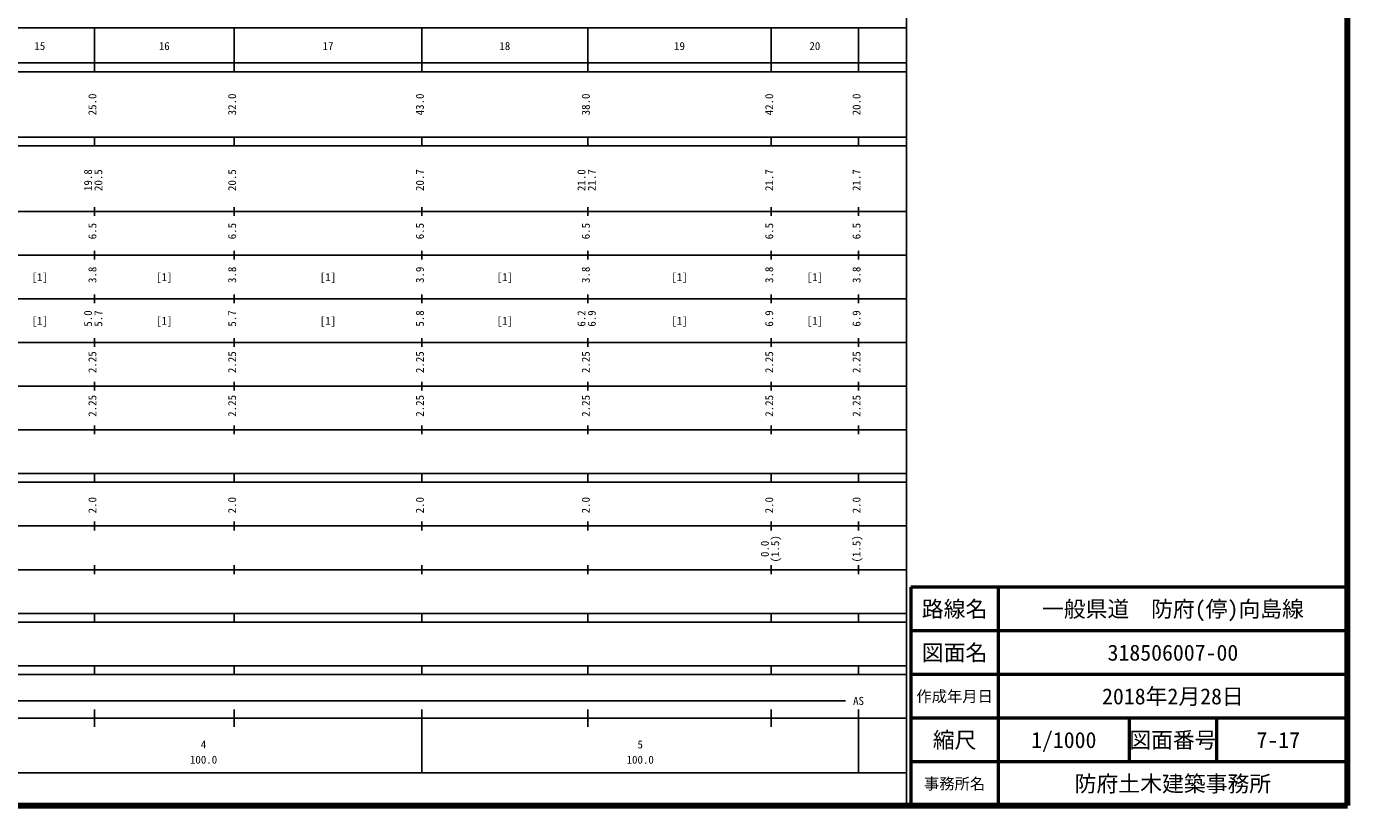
# Model space of a CAD drawing. Units: millimetres on the paper, enlarged 1000 times. Extents: x 40000 to 680000, y 20000 to 380000.
# Drawn here: x 377433 to 680000, y 20000 to 198357 of the extents above; entities that cross this region are included whole.
import ezdxf
from ezdxf.enums import TextEntityAlignment as Align

# ---------------------------------------------------------------- set-up
doc = ezdxf.new("R2010")
doc.units = ezdxf.units.MM
doc.header["$LTSCALE"] = 1000
for name, color, linetype, lineweight in [('M-TTL', 2, 'Continuous', 140), ('M-TTL-BAND', 7, 'Continuous', 25), ('M-TTL-FRAM', 2, 'Continuous', 50), ('M-TTL-LINE', 7, 'Continuous', 50)]:
    doc.layers.add(name, color=color, linetype=linetype, lineweight=lineweight)
doc.layers.add('M-TTL-TXT', color=7, linetype='Continuous')
doc.styles.add('ＭＳ ゴシック', font='')
doc.styles.get('ＭＳ ゴシック').set_extended_font_data('MS Gothic')

msp = doc.modelspace()

# ---------------------------------------------------------------- linework, layer by layer
at = {"layer": 'M-TTL'}
for p, q in [((680000, 20000), (680000, 380000)), ((40000, 20000), (680000, 20000))]:
    msp.add_line(p, q, dxfattribs=at)
at = {"layer": 'M-TTL-BAND'}
for p, q in [((579000, 20000), (579000, 370000)), ((68000, 198000), (579000, 198000)), ((393000, 188000), (393000, 198000)), ((425000, 188000), (425000, 198000)), ((468000, 188000), (468000, 198000)), ((506000, 188000), (506000, 198000)), ((548000, 188000), (548000, 198000)), ((568000, 188000), (568000, 198000)), ((40000, 190000), (579000, 190000)), ((40000, 188000), (579000, 188000)), ((40000, 173000), (579000, 173000)), ((393000, 171000), (393000, 173000)), ((425000, 171000), (425000, 173000)), ((468000, 171000), (468000, 173000)), ((506000, 171000), (506000, 173000)), ((548000, 171000), (548000, 173000)), ((568000, 171000), (568000, 173000)), ((40000, 171000), (579000, 171000)), ((40000, 156000), (579000, 156000)), ((393000, 155000), (393000, 157000)), ((425000, 155000), (425000, 157000)), ((468000, 155000), (468000, 157000)), ((506000, 155000), (506000, 157000)), ((548000, 155000), (548000, 157000)), ((568000, 155000), (568000, 157000)), ((46000, 146000), (579000, 146000)), ((393000, 145000), (393000, 147000)), ((425000, 145000), (425000, 147000)), ((468000, 145000), (468000, 147000)), ((506000, 145000), (506000, 147000)), ((548000, 145000), (548000, 147000)), ((568000, 145000), (568000, 147000)), ((393000, 135000), (393000, 137000)), ((425000, 135000), (425000, 137000)), ((468000, 135000), (468000, 137000)), ((506000, 135000), (506000, 137000)), ((548000, 135000), (548000, 137000)), ((568000, 135000), (568000, 137000)), ((52000, 136000), (579000, 136000)), ((46000, 126000), (579000, 126000)), ((393000, 125000), (393000, 127000)), ((425000, 125000), (425000, 127000)), ((468000, 125000), (468000, 127000)), ((506000, 125000), (506000, 127000)), ((548000, 125000), (548000, 127000)), ((568000, 125000), (568000, 127000)), ((52000, 116000), (579000, 116000)), ((393000, 115000), (393000, 117000)), ((425000, 115000), (425000, 117000)), ((468000, 115000), (468000, 117000)), ((506000, 115000), (506000, 117000)), ((548000, 115000), (548000, 117000)), ((568000, 115000), (568000, 117000)), ((46000, 106000), (579000, 106000)), ((393000, 105000), (393000, 107000)), ((425000, 105000), (425000, 107000)), ((468000, 105000), (468000, 107000)), ((506000, 105000), (506000, 107000)), ((548000, 105000), (548000, 107000)), ((568000, 105000), (568000, 107000)), ((40000, 96000), (579000, 96000)), ((40000, 94000), (579000, 94000)), ((393000, 94000), (393000, 96000)), ((425000, 94000), (425000, 96000)), ((468000, 94000), (468000, 96000)), ((506000, 94000), (506000, 96000)), ((548000, 94000), (548000, 96000)), ((568000, 94000), (568000, 96000)), ((393000, 83000), (393000, 85000)), ((425000, 83000), (425000, 85000)), ((468000, 83000), (468000, 85000)), ((506000, 83000), (506000, 85000)), ((548000, 83000), (548000, 85000)), ((568000, 83000), (568000, 85000)), ((49000, 84000), (579000, 84000)), ((40000, 74000), (579000, 74000)), ((393000, 73000), (393000, 75000)), ((425000, 73000), (425000, 75000)), ((468000, 73000), (468000, 75000)), ((506000, 73000), (506000, 75000)), ((548000, 73000), (548000, 75000)), ((568000, 73000), (568000, 75000)), ((40000, 64000), (579000, 64000)), ((393000, 62000), (393000, 64000)), ((425000, 62000), (425000, 64000)), ((468000, 62000), (468000, 64000)), ((506000, 62000), (506000, 64000)), ((548000, 62000), (548000, 64000)), ((568000, 62000), (568000, 64000)), ((40000, 62000), (579000, 62000)), ((40000, 52000), (579000, 52000)), ((393000, 50000), (393000, 52000)), ((425000, 50000), (425000, 52000)), ((468000, 50000), (468000, 52000)), ((506000, 50000), (506000, 52000)), ((548000, 50000), (548000, 52000)), ((568000, 50000), (568000, 52000)), ((40000, 50000), (579000, 50000)), ((71000, 44000), (565000, 44000)), ((40000, 40000), (579000, 40000)), ((393000, 38000), (393000, 42000)), ((425000, 38000), (425000, 42000)), ((468000, 27500), (468000, 42000)), ((506000, 38000), (506000, 42000)), ((548000, 38000), (548000, 42000)), ((568000, 27500), (568000, 42000)), ((68000, 27500), (579000, 27500))]:
    msp.add_line(p, q, dxfattribs=at)
at = {"layer": 'M-TTL-FRAM'}
for p, q in [((680000, 70000), (580000, 70000)), ((580000, 70000), (580000, 20000))]:
    msp.add_line(p, q, dxfattribs=at)
at = {"layer": 'M-TTL-LINE'}
for p, q in [((600000, 70000), (600000, 20000)), ((680000, 60000), (580000, 60000)), ((680000, 50000), (580000, 50000)), ((680000, 40000), (580000, 40000)), ((630000, 40000), (630000, 30000)), ((650000, 40000), (650000, 30000)), ((680000, 30000), (580000, 30000))]:
    msp.add_line(p, q, dxfattribs=at)

# ---------------------------------------------------------------- texts
at = {"layer": 'M-TTL-BAND', "style": 'ＭＳ ゴシック'}
for s, p in [('15', (380500, 192405)), ('16', (409000, 192405)), ('17', (446500, 192405)), ('18', (487000, 192405)), ('19', (527000, 192405)), ('20', (558000, 192405)), ('[1]', (380500, 139500)), ('[1]', (409000, 139500)), ('[1]', (446500, 139500)), ('[1]', (487000, 139500)), ('[1]', (527000, 139500)), ('[1]', (558000, 139500)), ('[1]', (380500, 129500)), ('[1]', (409000, 129500)), ('[1]', (446500, 129500)), ('[1]', (487000, 129500)), ('[1]', (527000, 129500)), ('[1]', (558000, 129500)), ('AS', (568000, 42500)), ('4', (418000, 32523)), ('5', (518000, 32523)), ('100.0', (418000, 29033)), ('100.0', (518000, 29033))]:
    msp.add_text(s, height=1833, dxfattribs=at).set_placement(p, align=Align.BOTTOM_CENTER)
for s, p in [('25.0', (394000, 180500)), ('32.0', (426000, 180500)), ('43.0', (469000, 180500)), ('38.0', (507000, 180500)), ('42.0', (549000, 180500)), ('20.0', (569000, 180500)), ('19.8', (393000, 163174)), ('20.5', (395370, 163174)), ('20.5', (426000, 163174)), ('20.7', (469000, 163174)), ('21.0', (506000, 163174)), ('21.7', (508370, 163174)), ('21.7', (549000, 163174)), ('21.7', (569000, 163174)), ('6.5', (394000, 151500)), ('6.5', (426000, 151500)), ('6.5', (469000, 151500)), ('6.5', (507000, 151500)), ('6.5', (549000, 151500)), ('6.5', (569000, 151500)), ('3.8', (394000, 141500)), ('3.8', (426000, 141500)), ('3.9', (469000, 141500)), ('3.8', (507000, 141500)), ('3.8', (549000, 141500)), ('3.8', (569000, 141500)), ('5.0', (393000, 131500)), ('5.7', (395370, 131500)), ('5.7', (426000, 131500)), ('5.8', (469000, 131500)), ('6.2', (506000, 131500)), ('6.9', (508370, 131500)), ('6.9', (549000, 131500)), ('6.9', (569000, 131500)), ('2.25', (394000, 121500)), ('2.25', (426000, 121500)), ('2.25', (469000, 121500)), ('2.25', (507000, 121500)), ('2.25', (549000, 121500)), ('2.25', (569000, 121500)), ('2.25', (394000, 111500)), ('2.25', (426000, 111500)), ('2.25', (469000, 111500)), ('2.25', (507000, 111500)), ('2.25', (549000, 111500)), ('2.25', (569000, 111500)), ('2.0', (394000, 88764)), ('2.0', (426000, 88764)), ('2.0', (469000, 88764)), ('2.0', (507000, 88764)), ('2.0', (549000, 88764)), ('2.0', (569000, 88764)), ('0.0', (548000, 78764)), ('(1.5)', (550370, 78764)), ('(1.5)', (569000, 78764))]:
    msp.add_text(s, height=1833, rotation=90, dxfattribs=at).set_placement(p, align=Align.BOTTOM_CENTER)
at = {"layer": 'M-TTL-TXT', "style": 'ＭＳ ゴシック'}
for s, height, p in [('路線名', 3666, (590000, 65000)), ('路線名', 3666, (590000, 65000)), ('一般県道\u3000防府(停)向島線', 3666, (640000, 65000)), ('図面名', 3666, (590000, 55000)), ('図面名', 3666, (590000, 55000)), ('318506007-00', 3666, (640000, 55000)), ('作成年月日', 2566, (590000, 45000)), ('作成年月日', 2566, (590000, 45000)), ('2018年2月28日', 3666, (640000, 45000)), ('縮尺', 3666, (590000, 35000)), ('縮尺', 3666, (590000, 35000)), ('1/1000', 3666, (615000, 35000)), ('図面番号', 3666, (640000, 35000)), ('図面番号', 3666, (640000, 35000)), ('7-17', 3666, (664125, 35000)), ('防府土木建築事務所', 3666, (640000, 25000)), ('事務所名', 2566, (590000, 25000)), ('事務所名', 2566, (590000, 25000))]:
    msp.add_text(s, height=height, dxfattribs=at).set_placement(p, align=Align.MIDDLE_CENTER)

doc.saveas('drawing.dxf')
